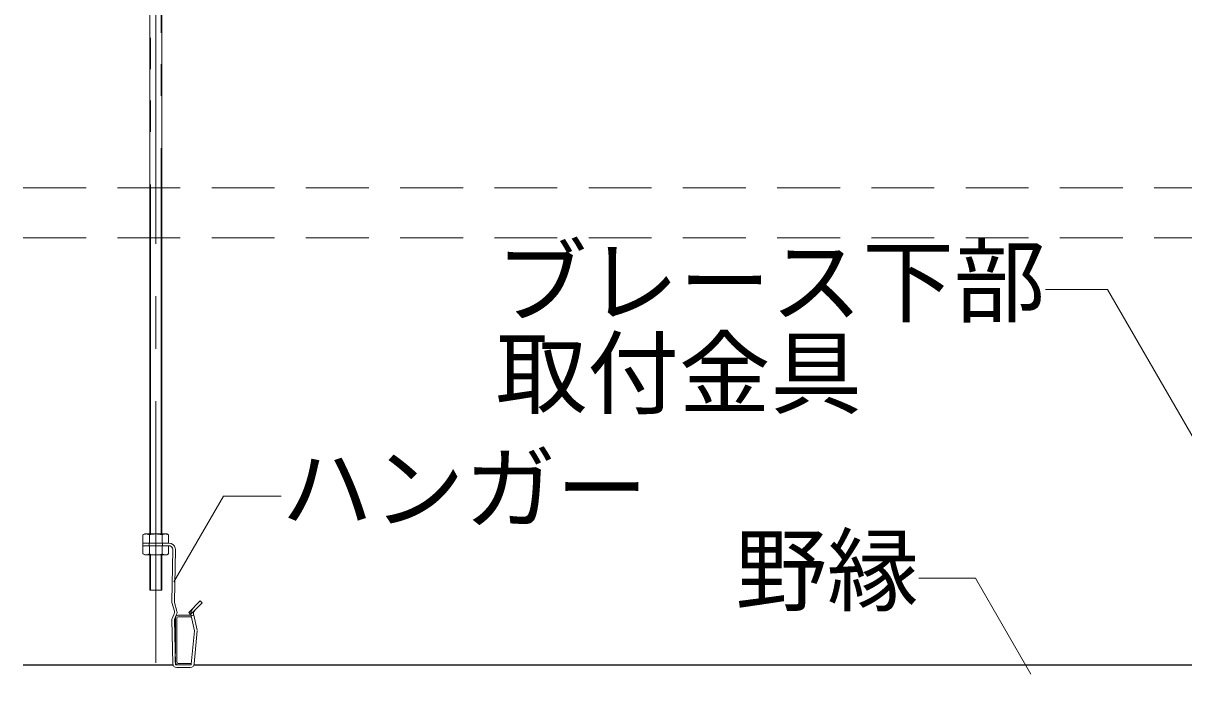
# Model space of a CAD drawing. Units: millimetres, scale not verified. Extents: x -7800 to 7800, y -5387 to 5300.
# Drawn here: x -4250 to -3363, y -1895 to -1393 of the extents above; entities that cross this region are included whole.
import ezdxf
from ezdxf.enums import TextEntityAlignment as Align

# ---------------------------------------------------------------- set-up
doc = ezdxf.new("R2010")
doc.units = ezdxf.units.MM
doc.header["$LTSCALE"] = 40
for name, pattern in [('CHAIN1', [8, 5, -1, 1, -1]), ('DASHED1', [1.8, 1.2, -0.6]), ('DOUBLE_CHAIN2', [12.8, 9, -1, 0.6, -0.6, 0.6, -1])]:
    doc.linetypes.add(name, pattern=pattern)
for name, color, linetype, lineweight in [('7-0_中心線', 4, 'CHAIN1', 9), ('7-1_吊り材', 7, 'Continuous', 18), ('7-2_野縁受け', 3, 'Continuous', 18), ('7-3_野縁', 2, 'Continuous', 25), ('7-4_ブレース・補強材', 4, 'Continuous', 9), ('7-6_文字', 7, 'Continuous', 18)]:
    doc.layers.add(name, color=color, linetype=linetype, lineweight=lineweight)
doc.styles.add('ＭＳ ゴシック', font='')
doc.styles.get('ＭＳ ゴシック').set_extended_font_data('MS Gothic')

msp = doc.modelspace()

# ---------------------------------------------------------------- linework, layer by layer
at = {"layer": '7-0_中心線'}
msp.add_line((-4148.34, -401.95), (-4148.34, -1894.8), dxfattribs=at)
at = {"layer": '7-0_中心線', "linetype": 'Continuous'}
msp.add_line((-4148.34, -1792.44), (-4148.34, -1790.44), dxfattribs=at)
at = {"layer": '7-1_吊り材', "linetype": 'DOUBLE_CHAIN2'}
for p, q in [((-4144.29, -464.74), (-4144.29, -1783.44)), ((-4152.39, -492.44), (-4152.39, -1783.44)), ((-4152.39, -1799.44), (-4152.39, -1826.26)), ((-4144.29, -1799.44), (-4144.29, -1826.26))]:
    msp.add_line(p, q, dxfattribs=at)
at = {"layer": '7-1_吊り材'}
for p, q in [((-4143.84, -464.74), (-4143.84, -1783.44)), ((-4152.84, -1783.44), (-4152.84, -492.44)), ((-4158.34, -1790.44), (-4158.34, -1792.44)), ((-4156.83, -1783.44), (-4158.14, -1784.2)), ((-4158.14, -1790.44), (-4158.14, -1784.2)), ((-4138.54, -1790.44), (-4158.14, -1790.44)), ((-4139.85, -1783.44), (-4156.83, -1783.44)), ((-4153.34, -1790.44), (-4153.34, -1792.44)), ((-4153.24, -1790.44), (-4153.24, -1784.2)), ((-4143.44, -1790.44), (-4143.44, -1784.2)), ((-4143.34, -1790.44), (-4143.34, -1792.44)), ((-4139.85, -1783.44), (-4138.54, -1784.2)), ((-4138.54, -1790.44), (-4138.54, -1784.2)), ((-4138.34, -1792.44), (-4158.34, -1792.44)), ((-4158.14, -1792.44), (-4158.14, -1794.24)), ((-4158.14, -1794.24), (-4158.14, -1798.68)), ((-4156.83, -1799.44), (-4158.14, -1798.68)), ((-4156.83, -1799.44), (-4139.85, -1799.44)), ((-4153.24, -1792.44), (-4153.24, -1794.24)), ((-4153.24, -1794.24), (-4153.24, -1798.68)), ((-4152.84, -1826.26), (-4152.84, -1799.44)), ((-4143.84, -1799.44), (-4143.84, -1826.26)), ((-4143.44, -1792.44), (-4143.44, -1794.24)), ((-4143.44, -1794.24), (-4143.44, -1798.68)), ((-4139.85, -1799.44), (-4138.54, -1798.68)), ((-4138.54, -1792.44), (-4138.54, -1794.24)), ((-4138.54, -1794.24), (-4138.54, -1798.68)), ((-4136.1, -1835.07), (-4135.34, -1795.44)), ((-4134.1, -1835.07), (-4133.34, -1795.44)), ((-4143.84, -1826.26), (-4152.84, -1826.26)), ((-4114.36, -1834.6), (-4112.95, -1836.02)), ((-4136.01, -1835.8), (-4134.18, -1842.5)), ((-4134.01, -1835.8), (-4132.18, -1842.5)), ((-4121.79, -1844.85), (-4112.95, -1836.02)), ((-4136.1, -1849.02), (-4135.34, -1882.44)), ((-4134.31, -1844.34), (-4135.89, -1847.9)), ((-4134.1, -1849.02), (-4133.34, -1882.94)), ((-4132.31, -1844.34), (-4133.89, -1847.9)), ((-4133.34, -1874.84), (-4133.34, -1847.24)), ((-4121.4, -1845.62), (-4121.34, -1845.88)), ((-4119.39, -1845.44), (-4121.34, -1845.89)), ((-4118.7, -1857.44), (-4121.34, -1845.88)), ((-4119.45, -1845.17), (-4119.39, -1845.43)), ((-4116.75, -1856.99), (-4119.39, -1845.43)), ((-4121.31, -1882.97), (-4118.7, -1857.44)), ((-4116.7, -1857.53), (-4119, -1882.58)), ((-4121.81, -1883.44), (-4132.84, -1883.44)), ((-4122, -1885.44), (-4132.34, -1885.44))]:
    msp.add_line(p, q, dxfattribs=at)
msp.add_lwpolyline([(-4114.36, -1834.6), (-4123.2, -1843.44), (-4121.79, -1844.85)], dxfattribs=at)
for centre, radius, start, end in [((-4154.94, -1790.21), 6.81, 96.34293, 118.04131), ((-4155.86, -1788.32), 4.88, 57.57117, 88.04457), ((-4148.34, -1799.66), 16.22, 72.41203, 107.58795), ((-4140.83, -1788.32), 4.88, 91.95541, 122.42882), ((-4141.74, -1790.21), 6.81, 61.95868, 83.65706), ((-4138.34, -1795.44), 5, 13.88654, 90), ((-4154.94, -1792.67), 6.81, 241.95868, 263.65706), ((-4155.86, -1794.56), 4.88, 271.95541, 302.42882), ((-4148.34, -1783.22), 16.22, 252.41203, 287.58795), ((-4140.83, -1794.56), 4.88, 237.57117, 268.04457), ((-4141.74, -1792.67), 6.81, 276.34293, 298.04131), ((-4138.34, -1795.44), 3, 23.57818, 90), ((-4137.44, -1795.25), 2.1, 354.83222, 28.74595), ((-4136.8, -1795.25), 3.46, 356.88273, 17.00381), ((-4133.1, -1835.07), 3, 180, 194.03624), ((-4131.1, -1835.07), 3, 180, 194.03624), ((-4137.09, -1843.23), 3, 338.19859, 14.03624), ((-4135.09, -1843.23), 3, 338.19859, 14.03624), ((-4115.55, -1844.28), 4, 135, 183.18969), ((-4133.1, -1849.02), 3, 158.19859, 180), ((-4131.1, -1849.02), 3, 158.19859, 180), ((-4115.55, -1844.28), 6, 183.18969, 192.875), ((-4115.55, -1844.28), 4, 183.18969, 192.875), ((-4132.34, -1882.44), 3, 180, 270), ((-4132.84, -1882.94), 0.5, 180, 270), ((-4122, -1882.44), 3, 270, 357.35745), ((-4121.81, -1882.94), 0.5, 270, 356.69813)]:
    msp.add_arc(centre, radius, start, end, dxfattribs=at)
at = {"layer": '7-1_吊り材', "linetype": 'DASHED1'}
msp.add_arc((-4115.55, -1844.28), 6, 135, 183.18969, dxfattribs=at)
at = {"layer": '7-2_野縁受け'}
for p, q in [((-4133.44, -1881.24), (-4133.44, -1847.64)), ((-4132.24, -1881.24), (-4132.24, -1847.64)), ((-4131.24, -1846.64), (-4121.44, -1846.64)), ((-4131.24, -1883.44), (-4121.44, -1883.44))]:
    msp.add_line(p, q, dxfattribs=at)
for points in [[(-4131.24, -1845.44), (-4121.44, -1845.44), (-4121.44, -1846.64)], [(-4131.24, -1882.24), (-4121.44, -1882.24), (-4121.44, -1883.44)]]:
    msp.add_lwpolyline(points, dxfattribs=at)
for centre, radius, start, end in [((-4131.24, -1847.64), 2.2, 90, 180), ((-4131.24, -1847.64), 1, 90, 180), ((-4131.24, -1881.24), 2.2, 180, 270), ((-4131.24, -1881.24), 1, 180, 270)]:
    msp.add_arc(centre, radius, start, end, dxfattribs=at)
at = {"layer": '7-3_野縁'}
for p, q in [((-4249.63, -1883.44), (-4135.17, -1883.44)), ((-4119.17, -1883.44), (-3235.33, -1883.44))]:
    msp.add_line(p, q, dxfattribs=at)
at = {"layer": '7-4_ブレース・補強材', "linetype": 'DASHED1'}
for p, q in [((-4249.63, -1519.19), (-2156.92, -1519.19)), ((-4249.63, -1557.19), (-2156.92, -1557.19))]:
    msp.add_line(p, q, dxfattribs=at)
at = {"layer": '7-6_文字'}
for p, q in [((-3468.75, -1596.67), (-3421.23, -1596.67)), ((-3421.23, -1596.67), (-3271.16, -1856.61)), ((-4096.69, -1754.47), (-4134.55, -1820.03)), ((-4052.52, -1754.47), (-4096.69, -1754.47)), ((-3565.58, -1817.24), (-3522.17, -1817.24)), ((-3479.89, -1890.47), (-3522.17, -1817.24))]:
    msp.add_line(p, q, dxfattribs=at)

# ---------------------------------------------------------------- texts
at = {"layer": '7-6_文字', "style": 'ＭＳ ゴシック'}
for s, p in [('ブレース下部', (-3888.75, -1631.67)), ('取付金具\u3000\u3000', (-3888.75, -1701.67)), ('ハンガー', (-4052.52, -1789.47)), ('野縁', (-3705.58, -1852.24))]:
    msp.add_text(s, height=51.32, dxfattribs=at).set_placement(p, align=Align.BOTTOM_LEFT)

doc.saveas('drawing.dxf')
